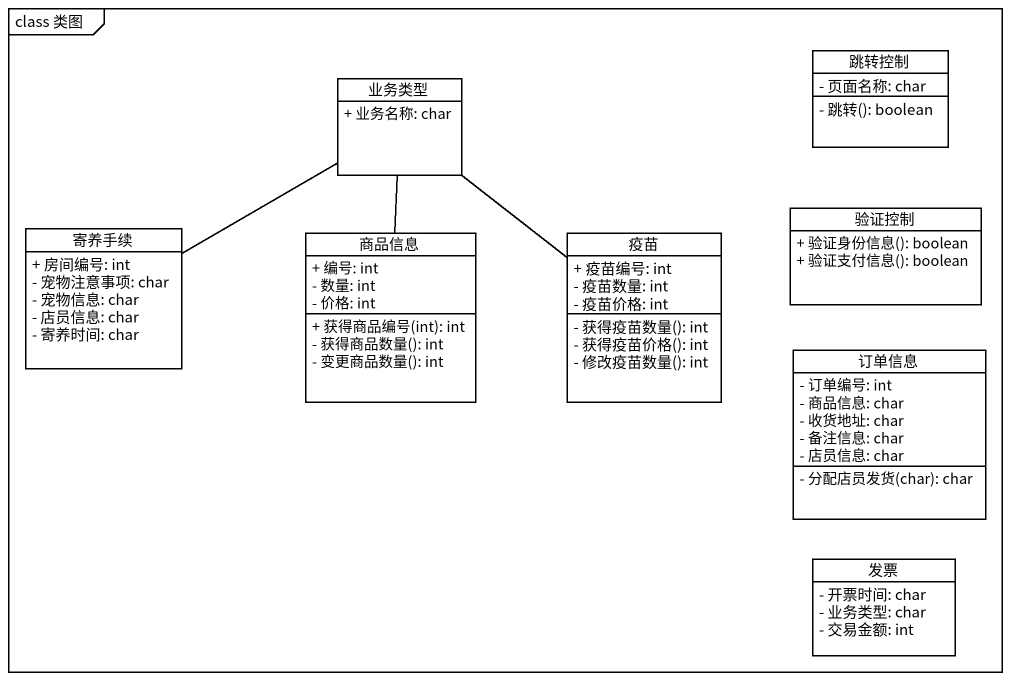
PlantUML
@startuml
mainframe class 类图
hide circle
hide empty members
skinparam classAttributeIconSize 0
class 业务类型 {
  + 业务名称: char
}
class 跳转控制 {
  - 页面名称: char
  - 跳转(): boolean
}
class 验证控制 {
  + 验证身份信息(): boolean
  + 验证支付信息(): boolean
}
class 寄养手续 {
  + 房间编号: int
  - 宠物注意事项: char
  - 宠物信息: char
  - 店员信息: char
  - 寄养时间: char
}
class 商品信息 {
  + 编号: int
  - 数量: int
  - 价格: int
  + 获得商品编号(int): int
  - 获得商品数量(): int
  - 变更商品数量(): int
}
class 疫苗 {
  + 疫苗编号: int
  - 疫苗数量: int
  - 疫苗价格: int
  - 获得疫苗数量(): int
  - 获得疫苗价格(): int
  - 修改疫苗数量(): int
}
class 订单信息 {
  - 订单编号: int
  - 商品信息: char
  - 收货地址: char
  - 备注信息: char
  - 店员信息: char
  - 分配店员发货(char): char
}
class 发票 {
  - 开票时间: char
  - 业务类型: char
  - 交易金额: int
}
业务类型 -left- 寄养手续
业务类型 -- 商品信息
业务类型 -- 疫苗
@enduml
